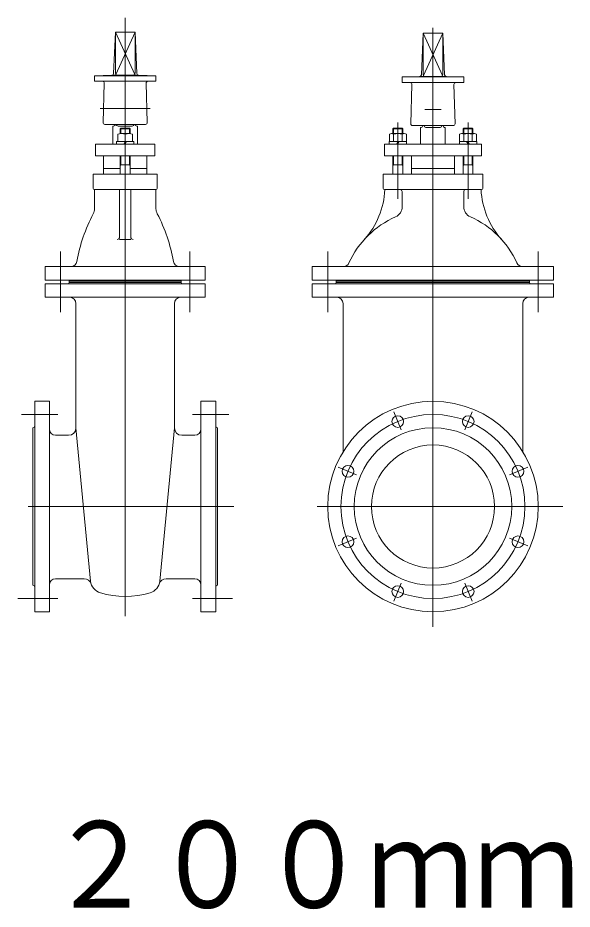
# Model space of a CAD drawing. Units: millimetres, scale not verified. Extents: x -6861 to 6861, y -3554 to 3095.
# Drawn here: x -1199 to -299, y -3554 to -2105 of the extents above; entities that cross this region are included whole.
import ezdxf
from ezdxf.enums import TextEntityAlignment as Align

# ---------------------------------------------------------------- set-up
doc = ezdxf.new("R2010")
doc.units = ezdxf.units.MM
doc.header["$LTSCALE"] = 20
doc.layers.add('0-3_TEMP', color=3, linetype='Continuous', lineweight=18)
doc.layers.add('0-5_仕切弁', color=7, linetype='Continuous', lineweight=18)
doc.styles.add('ＭＳ ゴシック', font='')
doc.styles.get('ＭＳ ゴシック').set_extended_font_data('MS Gothic')

msp = doc.modelspace()

# ---------------------------------------------------------------- linework, layer by layer
at = {"layer": '0-3_TEMP'}
for p, q in [((-1024.9, -2105.49), (-1024.9, -3077.69)), ((-524.9, -2121.82), (-524.9, -3094.96)), ((-581.9, -2275.56), (-581.9, -2399.7)), ((-467.9, -2275.56), (-467.9, -2399.7)), ((-1129.9, -2485.24), (-1129.9, -2583.95)), ((-919.9, -2485.24), (-919.9, -2583.95)), ((-695.9, -2485.24), (-695.9, -2583.95)), ((-353.9, -2485.24), (-353.9, -2583.95)), ((-1134.35, -2750.06), (-1193.42, -2750.06)), ((-915.44, -2750.06), (-856.37, -2750.06)), ((-588.64, -2745.66), (-576.41, -2775.18)), ((-461.15, -2745.66), (-473.38, -2775.18)), ((-678.8, -2835.81), (-649.27, -2848.04)), ((-371, -2835.81), (-400.52, -2848.04)), ((-848.19, -2899.56), (-1182.43, -2899.56)), ((-314.1, -2899.56), (-713.11, -2899.56)), ((-678.8, -2963.3), (-649.27, -2951.07)), ((-371, -2963.3), (-400.52, -2951.07)), ((-588.64, -3053.46), (-576.41, -3023.93)), ((-461.15, -3053.46), (-473.38, -3023.93)), ((-1134.35, -3049.06), (-1199.33, -3049.06)), ((-915.44, -3049.06), (-850.47, -3049.06))]:
    msp.add_line(p, q, dxfattribs=at)
msp.add_circle((-524.9, -2899.56), 149.5, dxfattribs=at)
at = {"layer": '0-5_仕切弁'}
for p, q in [((-1043.78, -2195.85), (-1040.9, -2128.63)), ((-1040.9, -2195.63), (-1040.9, -2128.63)), ((-1009.46, -2197.39), (-1040.9, -2128.63)), ((-1008.9, -2128.63), (-1040.9, -2128.63)), ((-1008.9, -2128.63), (-1040.33, -2197.39)), ((-1006.02, -2195.85), (-1008.9, -2128.63)), ((-1008.9, -2195.63), (-1008.9, -2128.63)), ((-543.78, -2197.85), (-540.9, -2130.63)), ((-540.9, -2197.63), (-540.9, -2130.63)), ((-509.46, -2199.39), (-540.9, -2130.63)), ((-508.9, -2130.63), (-540.9, -2130.63)), ((-508.9, -2130.63), (-540.33, -2199.39)), ((-506.02, -2197.85), (-508.9, -2130.63)), ((-508.9, -2197.63), (-508.9, -2130.63)), ((-1046.68, -2198.72), (-1074.9, -2199.63)), ((-974.9, -2199.63), (-1074.9, -2199.63)), ((-1074.9, -2199.63), (-1074.9, -2208.63)), ((-1046.04, -2198.63), (-1003.75, -2198.63)), ((-1003.12, -2198.72), (-974.9, -2199.63)), ((-974.9, -2199.63), (-974.9, -2208.63)), ((-546.68, -2200.72), (-574.9, -2201.63)), ((-546.04, -2200.63), (-503.75, -2200.63)), ((-974.9, -2208.63), (-1074.9, -2208.63)), ((-1058.98, -2211.72), (-1060.81, -2275.55)), ((-990.81, -2211.72), (-988.98, -2275.55)), ((-574.9, -2201.63), (-574.9, -2210.63)), ((-474.9, -2210.63), (-574.9, -2210.63)), ((-558.98, -2213.72), (-560.81, -2277.55)), ((-490.81, -2213.72), (-488.98, -2277.55)), ((-474.9, -2201.63), (-474.9, -2210.63)), ((-984.17, -2252.63), (-1065.62, -2252.63)), ((-511.82, -2254.63), (-537.97, -2254.63)), ((-1057.81, -2278.63), (-991.98, -2278.63)), ((-1044.9, -2281.56), (-1044.9, -2310.56)), ((-1043.82, -2281.56), (-1044.9, -2281.56)), ((-1036.4, -2281.56), (-1013.4, -2281.56)), ((-1032.9, -2285.64), (-1031.81, -2284.56)), ((-1016.9, -2285.64), (-1032.9, -2285.64)), ((-1032.9, -2293.56), (-1032.9, -2285.64)), ((-1031.81, -2293.56), (-1031.81, -2284.56)), ((-1031.81, -2284.56), (-1017.98, -2284.56)), ((-1017.98, -2293.56), (-1017.98, -2284.56)), ((-1016.9, -2285.64), (-1017.98, -2284.56)), ((-1016.9, -2293.56), (-1016.9, -2285.64)), ((-1005.97, -2281.56), (-1004.9, -2281.56)), ((-1004.9, -2281.56), (-1004.9, -2310.56)), ((-589.9, -2285.64), (-588.81, -2284.56)), ((-573.9, -2285.64), (-589.9, -2285.64)), ((-589.9, -2293.56), (-589.9, -2285.64)), ((-588.81, -2293.56), (-588.81, -2284.56)), ((-588.81, -2284.56), (-574.98, -2284.56)), ((-574.98, -2293.56), (-574.98, -2284.56)), ((-573.9, -2285.64), (-574.98, -2284.56)), ((-573.9, -2293.56), (-573.9, -2285.64)), ((-557.81, -2280.63), (-491.98, -2280.63)), ((-544.9, -2283.56), (-544.9, -2310.56)), ((-543.82, -2283.56), (-544.9, -2283.56)), ((-536.4, -2283.56), (-513.4, -2283.56)), ((-505.97, -2283.56), (-504.9, -2283.56)), ((-504.9, -2283.56), (-504.9, -2310.56)), ((-475.9, -2285.64), (-474.81, -2284.56)), ((-475.9, -2285.64), (-459.9, -2285.64)), ((-475.9, -2293.56), (-475.9, -2285.64)), ((-474.81, -2293.56), (-474.81, -2284.56)), ((-460.98, -2284.56), (-474.81, -2284.56)), ((-460.98, -2293.56), (-460.98, -2284.56)), ((-459.9, -2285.64), (-460.98, -2284.56)), ((-459.9, -2293.56), (-459.9, -2285.64)), ((-1036.9, -2306.56), (-1036.9, -2294.58)), ((-1018.9, -2293.56), (-1030.9, -2293.56)), ((-1024.9, -2294.58), (-1024.9, -2306.56)), ((-1012.9, -2306.56), (-1012.9, -2294.58)), ((-595.75, -2294.58), (-595.75, -2306.56)), ((-571.5, -2293.56), (-592.29, -2293.56)), ((-588.82, -2294.58), (-588.82, -2306.56)), ((-574.97, -2294.58), (-574.97, -2306.56)), ((-568.04, -2306.56), (-568.04, -2294.58)), ((-481.75, -2306.56), (-481.75, -2294.58)), ((-478.29, -2293.56), (-457.5, -2293.56)), ((-474.82, -2294.58), (-474.82, -2306.56)), ((-460.97, -2294.58), (-460.97, -2306.56)), ((-454.04, -2294.58), (-454.04, -2306.56)), ((-976.9, -2310.56), (-1072.9, -2310.56)), ((-1072.9, -2310.56), (-1072.9, -2329.56)), ((-1038.9, -2306.56), (-1010.9, -2306.56)), ((-1038.9, -2310.56), (-1038.9, -2306.56)), ((-1027.21, -2310.56), (-1024.9, -2306.56)), ((-1022.59, -2306.56), (-1024.9, -2310.56)), ((-1010.9, -2310.56), (-1010.9, -2306.56)), ((-976.9, -2310.56), (-976.9, -2329.56)), ((-445.9, -2310.56), (-603.9, -2310.56)), ((-603.9, -2310.56), (-603.9, -2329.56)), ((-595.9, -2306.56), (-567.9, -2306.56)), ((-595.9, -2310.56), (-595.9, -2306.56)), ((-584.21, -2310.56), (-581.9, -2306.56)), ((-579.59, -2306.56), (-581.9, -2310.56)), ((-567.9, -2310.56), (-567.9, -2306.56)), ((-453.9, -2306.56), (-481.9, -2306.56)), ((-481.9, -2310.56), (-481.9, -2306.56)), ((-470.21, -2306.56), (-467.9, -2310.56)), ((-465.59, -2310.56), (-467.9, -2306.56)), ((-453.9, -2310.56), (-453.9, -2306.56)), ((-445.9, -2310.56), (-445.9, -2329.56)), ((-976.9, -2329.56), (-1072.9, -2329.56)), ((-1059.9, -2329.56), (-1059.9, -2359.56)), ((-1032.9, -2329.56), (-1032.9, -2359.56)), ((-1031.8, -2329.56), (-1031.8, -2344.56)), ((-1018, -2329.56), (-1018, -2344.56)), ((-1016.9, -2329.56), (-1016.9, -2359.56)), ((-989.9, -2329.56), (-989.9, -2359.56)), ((-445.9, -2329.56), (-603.9, -2329.56)), ((-589.9, -2329.56), (-589.9, -2359.56)), ((-588.8, -2329.56), (-588.8, -2344.56)), ((-575, -2329.56), (-575, -2344.56)), ((-573.9, -2329.56), (-573.9, -2359.56)), ((-559.9, -2329.56), (-559.9, -2359.56)), ((-489.9, -2329.56), (-489.9, -2359.56)), ((-475.9, -2329.56), (-475.9, -2359.56)), ((-474.8, -2329.56), (-474.8, -2344.56)), ((-461, -2329.56), (-461, -2344.56)), ((-459.9, -2329.56), (-459.9, -2359.56)), ((-1031.8, -2344.56), (-1032.9, -2346.46)), ((-1032.9, -2344.56), (-1016.9, -2344.56)), ((-1016.9, -2346.46), (-1018, -2344.56)), ((-588.8, -2344.56), (-589.9, -2346.46)), ((-589.9, -2344.56), (-573.9, -2344.56)), ((-573.9, -2346.46), (-575, -2344.56)), ((-475.9, -2346.46), (-474.8, -2344.56)), ((-459.9, -2344.56), (-475.9, -2344.56)), ((-461, -2344.56), (-459.9, -2346.46)), ((-972.9, -2359.56), (-1076.9, -2359.56)), ((-1076.9, -2382.56), (-1076.9, -2359.56)), ((-1032.9, -2350.56), (-1059.9, -2350.56)), ((-989.9, -2350.56), (-1016.9, -2350.56)), ((-972.9, -2382.56), (-972.9, -2359.56)), ((-443.9, -2359.56), (-605.9, -2359.56)), ((-605.9, -2382.56), (-605.9, -2359.56)), ((-489.9, -2350.56), (-559.9, -2350.56)), ((-443.9, -2382.56), (-443.9, -2359.56)), ((-974.9, -2384.56), (-1074.9, -2384.56)), ((-1074.9, -2415.59), (-1074.9, -2384.56)), ((-1033.9, -2461.51), (-1033.9, -2384.56)), ((-1015.9, -2461.51), (-1015.9, -2384.56)), ((-974.9, -2415.59), (-974.9, -2384.56)), ((-603.9, -2384.56), (-445.9, -2384.56)), ((-574.9, -2387.56), (-574.9, -2412.31)), ((-474.9, -2387.56), (-474.9, -2412.31)), ((-1015.9, -2465.51), (-1033.9, -2465.51)), ((-894.9, -2509.56), (-1154.9, -2509.56)), ((-1154.9, -2531.56), (-1154.9, -2509.56)), ((-894.9, -2531.56), (-894.9, -2509.56)), ((-328.9, -2509.56), (-720.9, -2509.56)), ((-720.9, -2531.56), (-720.9, -2509.56)), ((-328.9, -2531.56), (-328.9, -2509.56)), ((-1154.9, -2531.56), (-894.9, -2531.56)), ((-1115.9, -2533.56), (-933.9, -2533.56)), ((-1115.9, -2535.56), (-1115.9, -2533.56)), ((-933.9, -2535.56), (-933.9, -2533.56)), ((-720.9, -2531.56), (-328.9, -2531.56)), ((-681.9, -2533.56), (-367.9, -2533.56)), ((-681.9, -2535.56), (-681.9, -2533.56)), ((-367.9, -2535.56), (-367.9, -2533.56)), ((-1154.9, -2537.56), (-894.9, -2537.56)), ((-1154.9, -2537.56), (-1154.9, -2559.56)), ((-1115.9, -2535.56), (-933.9, -2535.56)), ((-894.9, -2537.56), (-894.9, -2559.56)), ((-720.9, -2537.56), (-328.9, -2537.56)), ((-720.9, -2537.56), (-720.9, -2559.56)), ((-681.9, -2535.56), (-367.9, -2535.56)), ((-328.9, -2537.56), (-328.9, -2559.56)), ((-894.9, -2559.56), (-1154.9, -2559.56)), ((-328.9, -2559.56), (-720.9, -2559.56)), ((-1104.9, -2771.81), (-1104.9, -2569.56)), ((-944.9, -2771.81), (-944.9, -2569.56)), ((-670.9, -2569.56), (-670.9, -2810.53)), ((-378.9, -2569.56), (-378.9, -2810.53)), ((-1171.9, -2728.56), (-1171.9, -3070.56)), ((-1147.9, -2728.56), (-1171.9, -2728.56)), ((-1147.9, -3070.56), (-1147.9, -2728.56)), ((-901.9, -3070.56), (-901.9, -2728.56)), ((-901.9, -2728.56), (-877.9, -2728.56)), ((-877.9, -2728.56), (-877.9, -3070.56)), ((-1174.9, -2771.56), (-1174.9, -3027.56)), ((-1104.9, -2771.81), (-1081.06, -3020.83)), ((-944.9, -2771.81), (-968.73, -3020.83)), ((-874.9, -2771.56), (-874.9, -3027.56)), ((-1116.9, -2783.81), (-1137.9, -2783.81)), ((-932.9, -2783.81), (-911.9, -2783.81)), ((-1137.9, -3017.05), (-1091.56, -3017.05)), ((-911.9, -3017.05), (-958.24, -3017.05)), ((-1171.9, -3070.56), (-1147.9, -3070.56)), ((-877.9, -3070.56), (-901.9, -3070.56))]:
    msp.add_line(p, q, dxfattribs=at)
msp.add_lwpolyline([(-503.12, -2200.72), (-474.9, -2201.63), (-574.9, -2201.63)], dxfattribs=at)
for centre, radius in [((-524.9, -2899.56), 171), ((-582.11, -2761.44), 9.5), ((-467.69, -2761.44), 9.5), ((-524.9, -2899.56), 128), ((-524.9, -2899.56), 100), ((-663.02, -2842.35), 9.5), ((-386.78, -2842.35), 9.5), ((-663.02, -2956.77), 9.5), ((-386.78, -2956.77), 9.5), ((-582.11, -3037.68), 9.5), ((-467.69, -3037.68), 9.5)]:
    msp.add_circle(centre, radius, dxfattribs=at)
for centre, radius, start, end in [((-1046.77, -2195.72), 3, 271.848, 357.546), ((-1037.9, -2195.63), 3, 180, 270), ((-1011.9, -2195.63), 3, 270, 0), ((-1003.02, -2195.72), 3, 182.454, 268.152), ((-546.77, -2197.72), 3, 271.848, 357.546), ((-537.9, -2197.63), 3, 180, 270), ((-511.9, -2197.63), 3, 270, 0), ((-503.02, -2197.72), 3, 182.454, 268.152), ((-1061.98, -2211.63), 3, 358.363, 90), ((-987.81, -2211.63), 3, 90, 181.637), ((-561.98, -2213.63), 3, 358.363, 90), ((-487.81, -2213.63), 3, 90, 181.637), ((-1057.81, -2275.63), 3, 178.363, 270), ((-1043.82, -2278.56), 3, 270, 358.568), ((-1036.4, -2278.56), 3, 180, 270), ((-1013.4, -2278.56), 3, 270, 0), ((-1005.97, -2278.56), 3, 181.432, 270), ((-991.98, -2275.63), 3, 270, 1.637), ((-557.81, -2277.63), 3, 178.363, 270), ((-543.82, -2280.56), 3, 270, 358.568), ((-536.4, -2280.56), 3, 180, 270), ((-513.4, -2280.56), 3, 270, 0), ((-505.97, -2280.56), 3, 181.432, 270), ((-491.98, -2277.63), 3, 270, 1.637), ((-1030.9, -2311.69), 18.13, 70.671, 109.329), ((-1018.9, -2311.69), 18.13, 70.671, 109.329), ((-592.29, -2299.94), 6.38, 57.133, 122.867), ((-581.9, -2317.56), 24, 73.221, 106.779), ((-571.5, -2299.94), 6.38, 57.133, 122.867), ((-478.29, -2299.94), 6.38, 57.133, 122.867), ((-467.9, -2317.56), 24, 73.221, 106.779), ((-457.5, -2299.94), 6.38, 57.133, 122.867), ((-1074.9, -2382.56), 2, 180, 270), ((-974.9, -2382.56), 2, 270, 0), ((-732.9, -2378.48), 130, 317.975, 357.322), ((-603.9, -2382.56), 2, 180, 270), ((-577.9, -2387.56), 3, 0, 90), ((-471.9, -2387.56), 3, 90, 180), ((-316.9, -2378.48), 130, 182.678, 222.025), ((-445.9, -2382.56), 2, 270, 0), ((-1092.9, -2415.59), 18, 332.417, 0), ((-956.9, -2415.59), 18, 180, 207.583), ((-592.9, -2412.31), 18, 293.876, 0), ((-456.9, -2412.31), 18, 180, 246.124), ((-840.29, -2547.56), 267, 152.417, 170.021), ((-1209.5, -2547.56), 267, 9.979, 27.583), ((-524.9, -2565.93), 150, 113.876, 155.491), ((-524.9, -2565.93), 150, 24.509, 66.124), ((-1037.9, -2461.51), 4, 270, 0), ((-1011.9, -2461.51), 4, 180, 270), ((-1113.1, -2499.56), 10, 270, 350.021), ((-936.69, -2499.56), 10, 189.979, 270), ((-670.48, -2499.56), 10, 270, 335.491), ((-379.31, -2499.56), 10, 204.509, 270), ((-1117.9, -2533.56), 2, 0, 90), ((-931.9, -2533.56), 2, 90, 180), ((-683.9, -2533.56), 2, 0, 90), ((-365.9, -2533.56), 2, 90, 180), ((-1117.9, -2535.56), 2, 270, 0), ((-931.9, -2535.56), 2, 180, 270), ((-683.9, -2535.56), 2, 270, 0), ((-365.9, -2535.56), 2, 180, 270), ((-1114.9, -2569.56), 10, 0, 90), ((-934.9, -2569.56), 10, 90, 180), ((-680.9, -2569.56), 10, 0, 90), ((-368.9, -2569.56), 10, 90, 180), ((-1174.9, -2768.56), 3, 270, 0), ((-1137.9, -2773.81), 10, 180, 270), ((-1116.9, -2771.81), 12, 270, 0), ((-932.9, -2771.81), 12, 180, 270), ((-911.9, -2773.81), 10, 270, 0), ((-874.9, -2768.56), 3, 180, 270), ((-1137.9, -3027.05), 10, 90, 180), ((-1091.56, -3029.05), 12, 17.667, 90), ((-1059.16, -3018.73), 22, 185.468, 253.96), ((-990.63, -3018.73), 22, 286.04, 354.532), ((-958.24, -3029.05), 12, 90, 162.333), ((-911.9, -3027.05), 10, 0, 90), ((-1174.9, -3030.56), 3, 0, 90), ((-1024.9, -2899.56), 146, 253.96, 286.04), ((-874.9, -3030.56), 3, 90, 180)]:
    msp.add_arc(centre, radius, start, end, dxfattribs=at)

# ---------------------------------------------------------------- texts
at = {"layer": '0-5_仕切弁', "style": 'ＭＳ ゴシック', "width": 0.9}
msp.add_text('２００ｍｍ', height=140.8, dxfattribs=at).set_placement((-1150.72, -3593.76), align=Align.BOTTOM_LEFT)

doc.saveas('drawing.dxf')
